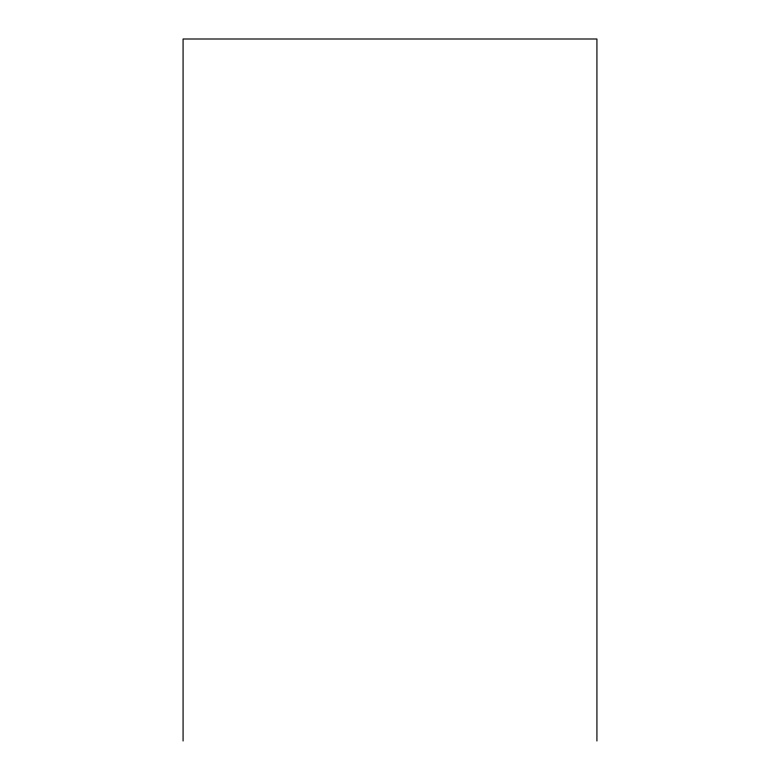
<?xml version="1.0" encoding="UTF-8"?>
<svg xmlns="http://www.w3.org/2000/svg" width="780" height="780" viewBox="0 0 780 780"><rect width="100%" height="100%" fill="white"/><g stroke="black" fill="none" stroke-linecap="round" stroke-linejoin="round"><path stroke-width="1.17" d="M596.924 741L596.924 39L183.076 39L183.076 741"/></g></svg>
